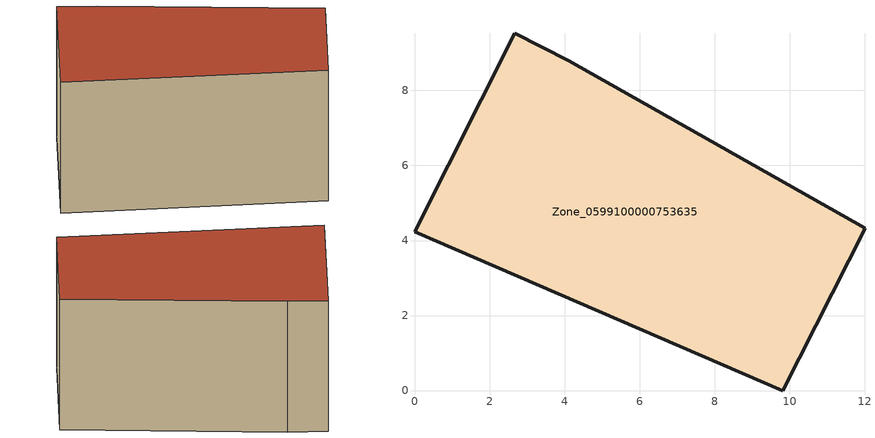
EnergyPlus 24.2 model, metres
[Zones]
Zone_0599100000753635
 floor ground (C_G): 9.81,0 0,4.23 2.67,9.52 4.11,8.79 12.01,4.33 z0.67
 wall outside (C_F): 0,4.23 9.81,0 12.01,4.33 4.11,8.79 2.67,9.52 0,4.23 z0.67:6.71
 roof outside (C_R): 12.01,4.33 4.11,8.79 2.67,9.52 0,4.23 9.81,0 z6.71
[BUILDING]
Pand.0599100000753635: North Axis=0; Terrain=City; Loads Convergence Tolerance Value=0.04; Temperature Convergence Tolerance Value=0.4; Solar Distribution=FullExterior; Maximum Number of Warmup Days=25; Minimum Number of Warmup Days=1
[Site:Location]
Rotterdam.The.Hague.AP_ZH_NLD Design_Conditions: Latitude=51.96; Longitude=4.45; Time Zone=1; Elevation=-4.5
[SITE:GROUNDTEMPERATURE:BUILDINGSURFACE]
18, 18, 18, 18, 18, 18, 18, 18, 18, 18, 18, 18
[MATERIAL] Thermal Absorptance=0.9; Solar Absorptance=0.7; Visible Absorptance=0.7
Name | Roughness | Thickness | Conductivity | Density | Specific Heat
G.TI.2006-2014 | MediumSmooth | 0.15 | 0.06 | 540 | 1210
F.TI.2006-2014 | Rough | 0.3 | 0.12 | 1920 | 840
R.TI.2006-2014 | MediumRough | 0.2 | 0.08 | 1500 | 1000
[CONSTRUCTION]
C_G: G.TI.2006-2014
C_F: F.TI.2006-2014
C_R: R.TI.2006-2014
[ZONE]
Zone_0599100000753635: Type=1; Multiplier=1; Ceiling Height=Autocalculate; Volume=Autocalculate; Floor Area=autocalculate; Part of Total Floor Area=Yes
[ZONEINFILTRATION:DESIGNFLOWRATE]
Infil_Zone_0599100000753635: Zone or ZoneList or Space or SpaceList=Zone_0599100000753635; Schedule=AlwaysOn; Design Flow Rate Calculation Method=Flow/Area; Flow Rate per Floor Area=0.0015; Constant Term Coefficient=1; Temperature Term Coefficient=0; Velocity Term Coefficient=0; Velocity Squared Term Coefficient=0
[HVACTEMPLATE:ZONE:IDEALLOADSAIRSYSTEM]
Zone_0599100000753635: Maximum Heating Supply Air Temperature=50; Minimum Cooling Supply Air Temperature=13; Maximum Heating Supply Air Humidity Ratio=0.0156; Minimum Cooling Supply Air Humidity Ratio=0.0077; Heating Limit=NoLimit; Cooling Limit=NoLimit; Dehumidification Control Type=ConstantSensibleHeatRatio; Cooling Sensible Heat Ratio=0.7; Dehumidification Setpoint=60; Humidification Control Type=None; Humidification Setpoint=30; Outdoor Air Method=None; Outdoor Air Flow Rate per Person=0.00944; Outdoor Air Flow Rate per Zone Floor Area=0; Outdoor Air Flow Rate per Zone=0; Demand Controlled Ventilation Type=None; Outdoor Air Economizer Type=NoEconomizer; Heat Recovery Type=None; Sensible Heat Recovery Effectiveness=0.7; Latent Heat Recovery Effectiveness=0.65
[ZONECONTROL:THERMOSTAT]
ThermostatControl_Zone_0599100000753635: Zone or ZoneList=Zone_0599100000753635; Control Type Schedule=DualSetpointControlType; Control 1=Thermostat_Zone_0599100000753635; Temperature Difference Between Cutout And Setpoint=0
[THERMOSTATSETPOINT:DUALSETPOINT]
Thermostat_Zone_0599100000753635: Heating Setpoint Temperature Schedule=HeatingSetpoint_Zone_0599100000753635; Cooling Setpoint Temperature Schedule=CoolingSetpoint_Zone_0599100000753635
[SCHEDULE:COMPACT]
HeatingSetpoint_Zone_0599100000753635: Through: 12/31, For: AllDays, Until: 24:00, 21
CoolingSetpoint_Zone_0599100000753635: Through: 12/31, For: AllDays, Until: 24:00, 24
DualSetpointControlType: Through: 12/31, For: AllDays, Until: 24:00, 4
AlwaysOn: Through: 12/31, For: AllDays, Until: 24:00, 1
